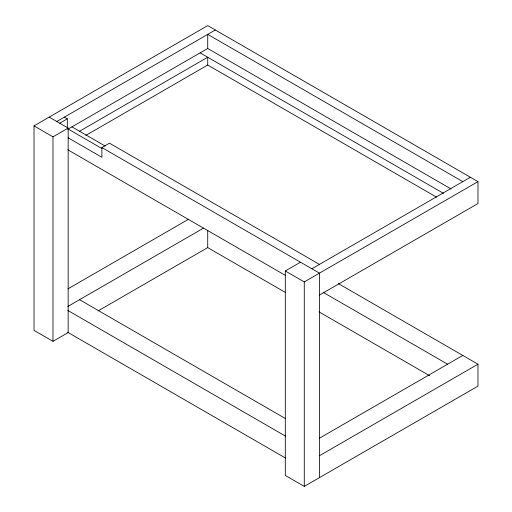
<?xml version="1.0" encoding="UTF-8"?>
<svg xmlns="http://www.w3.org/2000/svg" width="512" height="512" viewBox="0 0 512 512"><rect width="100%" height="100%" fill="white"/><g stroke="black" fill="none" stroke-linecap="round" stroke-linejoin="round"><path stroke-width="0.77" d="M49.197 117.126L68.166 128.083L68.166 332.557L52.986 341.318L34.016 330.368L34.016 125.888L207.725 25.6L477.984 181.632L477.984 203.539L319.456 295.066M56.781 121.51L215.315 29.984M59.738 123.213L67.322 118.829L67.322 127.821M34.016 125.888L52.986 136.845L68.166 128.083M67.821 129.254L207.725 48.48L451.053 188.966M79.552 131.245L207.725 57.248L207.725 65.037L436.563 197.152M85.754 135.456L207.725 65.037M68.032 137.741L101.894 157.293L101.894 147.552L109.485 143.174L319.456 264.397M67.885 288.902L188.339 219.36M67.821 306.464L203.59 228.083M98.157 310.861L207.725 247.603L285.158 292.307M338.362 283.59L477.984 364.205L477.984 386.112L304.275 486.4L285.306 475.443L285.306 270.97L300.48 262.208M311.866 268.781L470.394 177.254M285.306 270.97L304.275 281.92L477.984 181.632M319.456 438.202L462.803 355.437M319.456 455.731L477.984 364.205M462.803 181.632L207.725 34.362L207.725 48.48M200.134 52.864L443.482 193.357M64.371 117.126L67.322 118.829M71.962 126.861L105.133 146.016M101.894 147.552L319.456 273.158L319.456 477.638M68.013 128.966L101.882 148.518M323.181 292.352L447.629 364.205M67.846 149.805L285.594 275.52M319.034 311.866L429.651 375.731M79.552 299.693L285.574 418.643M67.827 310.451L285.606 436.186M67.827 332.365L285.606 458.099M304.275 281.92L304.275 486.4M207.725 230.387L207.725 247.603M52.986 136.845L52.986 341.318"/></g></svg>
